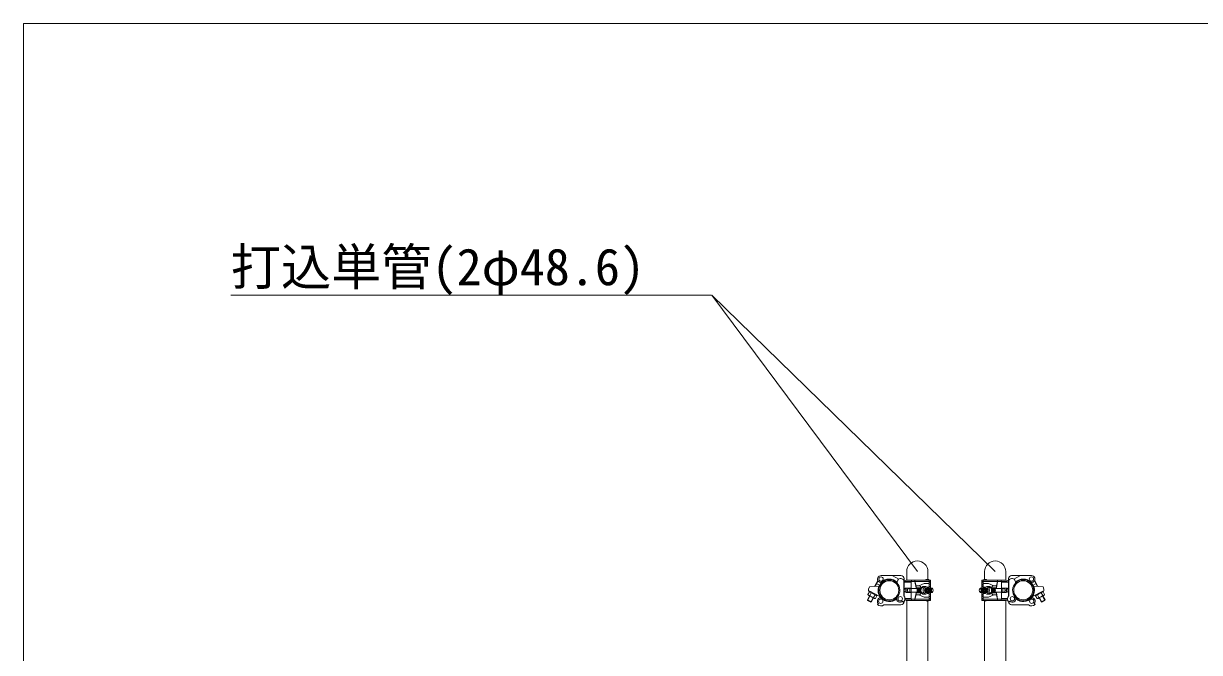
# Model space of a CAD drawing. Units: millimetres, scale not verified. Extents: x -12090 to 12090, y -18325 to 18325.
# Drawn here: x -12090 to -9392, y -3118 to -1675 of the extents above; entities that cross this region are included whole.
import ezdxf
from ezdxf.enums import TextEntityAlignment as Align

# ---------------------------------------------------------------- set-up
doc = ezdxf.new("R2010")
doc.units = ezdxf.units.MM
doc.header["$LTSCALE"] = 90
for name, color, linetype, lineweight in [('0-A_図面枠', 134, 'Continuous', 18), ('0-F_単管ｸﾗﾝﾌﾟ', 134, 'Continuous', 18), ('1-B_文字', 134, 'Continuous', 18)]:
    doc.layers.add(name, color=color, linetype=linetype, lineweight=lineweight)
doc.styles.add('ＭＳ ゴシック', font='')
doc.styles.get('ＭＳ ゴシック').set_extended_font_data('MS Gothic')

msp = doc.modelspace()

# ---------------------------------------------------------------- linework, layer by layer
at = {"layer": '0-A_図面枠'}
msp.add_lwpolyline([(-12090.19, -1675), (12059.81, -1675), (12059.81, -18325), (-12090.19, -18325)], close=True, dxfattribs=at)
at = {"layer": '0-F_単管ｸﾗﾝﾌﾟ'}
for p, q in [((-10063.82, -2952), (-10063.82, -2932)), ((-10015.22, -2932), (-10015.22, -2950.16)), ((-9885.17, -2932), (-9885.17, -2950.16)), ((-9836.57, -2952), (-9836.57, -2932)), ((-10130.09, -2952.25), (-10137.62, -2966.32)), ((-10129.54, -2953.32), (-10136.43, -2966.22)), ((-10134.59, -2960.67), (-10133.06, -2959.71)), ((-10133.86, -2959.29), (-10125.04, -2964.01)), ((-10127.77, -2965.46), (-10126.37, -2965.99)), ((-10127.09, -2965.72), (-10122.48, -2957.1)), ((-10126.93, -2967.53), (-10121.27, -2956.97)), ((-10125.77, -2965.38), (-10125.83, -2963.58)), ((-10077.01, -2941.1), (-10122.76, -2941.1)), ((-10082.13, -2949.26), (-10097.28, -2941.16)), ((-10070.53, -2987.31), (-10070.53, -2952.96)), ((-10070.02, -2987.95), (-10070.02, -2948.1)), ((-10069.91, -2956), (-10054.02, -2956)), ((-10065.01, -2952), (-10009.02, -2952)), ((-10065.01, -2954.5), (-10009.02, -2954.5)), ((-10054.02, -2956), (-10054.02, -2994)), ((-10053.02, -2954.5), (-10053.02, -2952)), ((-10045.02, -2954.5), (-10045.02, -2952)), ((-10042.14, -2964.5), (-10045.02, -2954.5)), ((-10024.01, -2959.43), (-10036.13, -2964.5)), ((-10027.25, -2966), (-10020, -2966)), ((-10024.01, -2959.43), (-10013.01, -2959.43)), ((-10017.43, -2967.43), (-10013.01, -2967.43)), ((-10012.03, -2956.5), (-10009.02, -2956.5)), ((-10012.02, -2955.5), (-10009.02, -2955.5)), ((-10012.01, -2952), (-10012.01, -2970)), ((-10009.02, -2952), (-10009.02, -2970)), ((-9835.37, -2952), (-9891.37, -2952)), ((-9891.37, -2952), (-9891.37, -2970)), ((-9835.37, -2954.5), (-9891.37, -2954.5)), ((-9888.36, -2955.5), (-9891.37, -2955.5)), ((-9888.35, -2956.5), (-9891.37, -2956.5)), ((-9888.37, -2952), (-9888.37, -2970)), ((-9876.38, -2959.43), (-9887.37, -2959.43)), ((-9882.95, -2967.43), (-9887.37, -2967.43)), ((-9873.14, -2966), (-9880.39, -2966)), ((-9876.38, -2959.43), (-9864.25, -2964.5)), ((-9858.25, -2964.5), (-9855.37, -2954.5)), ((-9855.37, -2954.5), (-9855.37, -2952)), ((-9847.37, -2954.5), (-9847.37, -2952)), ((-9830.48, -2956), (-9846.37, -2956)), ((-9846.37, -2956), (-9846.37, -2994)), ((-9830.37, -2987.95), (-9830.37, -2948.1)), ((-9829.85, -2987.31), (-9829.85, -2952.96)), ((-9823.37, -2941.1), (-9777.63, -2941.1)), ((-9818.25, -2949.26), (-9803.11, -2941.16)), ((-9773.46, -2967.53), (-9779.11, -2956.97)), ((-9773.3, -2965.72), (-9777.91, -2957.1)), ((-9766.53, -2959.29), (-9775.35, -2964.01)), ((-9774.61, -2965.38), (-9774.56, -2963.58)), ((-9772.61, -2965.46), (-9774.02, -2965.99)), ((-9770.85, -2953.32), (-9763.96, -2966.22)), ((-9770.29, -2952.25), (-9762.77, -2966.32)), ((-9765.79, -2960.67), (-9767.32, -2959.71)), ((-10149.12, -2987.82), (-10153.8, -2996.58)), ((-10148.24, -2988.3), (-10153.62, -2998.37)), ((-10151.98, -2986.29), (-10137.43, -2994.07)), ((-10148.81, -2976.64), (-10150.11, -2977.95)), ((-10149.59, -2978.5), (-10148.64, -2976.73)), ((-10149.59, -2978.5), (-10132.28, -2987.76)), ((-10148.81, -2976.64), (-10125.35, -2989.2)), ((-10131.34, -2985.99), (-10148.64, -2976.73)), ((-10145.26, -2980.81), (-10148.61, -2987.07)), ((-10141.18, -2992.07), (-10146.57, -3002.14)), ((-10140.3, -2992.54), (-10144.98, -3001.29)), ((-10136.61, -2985.44), (-10139.96, -2991.7)), ((-10131.34, -2985.99), (-10132.28, -2987.76)), ((-10067.86, -2994), (-10054.02, -2994)), ((-10066.01, -2970.1), (-10066.01, -2979.9)), ((-10065.01, -2970), (-10054.02, -2970)), ((-10065.01, -2970), (-10065.01, -2980)), ((-10065.01, -2980), (-10054.02, -2980)), ((-10060.73, -2971), (-10031.47, -2971)), ((-10060.73, -2979), (-10031.47, -2979)), ((-10057.01, -2970), (-10057.01, -2980)), ((-10054.02, -2994), (-10055.6, -2995.5)), ((-10042.14, -2985.5), (-10045.02, -2995.5)), ((-10042.14, -2969.5), (-10030.72, -2969.5)), ((-10042.14, -2980.5), (-10030.72, -2980.5)), ((-10038.16, -2970), (-10031, -2970)), ((-10038.16, -2980), (-10031, -2980)), ((-10024.01, -2990.57), (-10036.13, -2985.5)), ((-10029.52, -2969.5), (-10024.52, -2969.5)), ((-10029.52, -2980.5), (-10024.52, -2980.5)), ((-10027.25, -2984), (-10020, -2984)), ((-10024.01, -2990.57), (-10013.01, -2990.57)), ((-10021.91, -2971), (-10007.01, -2971)), ((-10021.91, -2979), (-10007.01, -2979)), ((-10020.96, -2970), (-10006.16, -2970)), ((-10020.96, -2980), (-10006.16, -2980)), ((-10017.43, -2982.57), (-10013.01, -2982.57)), ((-10012.03, -2993.5), (-10009.02, -2993.5)), ((-10012.02, -2994.5), (-10009.02, -2994.5)), ((-10012.01, -2998), (-10012.01, -2980)), ((-10009.02, -2980), (-10009.02, -2998)), ((-10005.4, -2970.24), (-10006.16, -2970)), ((-10005.4, -2979.76), (-10006.16, -2980)), ((-9894.99, -2970.24), (-9894.22, -2970)), ((-9894.99, -2979.76), (-9894.22, -2980)), ((-9879.43, -2970), (-9894.22, -2970)), ((-9879.43, -2980), (-9894.22, -2980)), ((-9878.48, -2971), (-9893.39, -2971)), ((-9878.48, -2979), (-9893.39, -2979)), ((-9891.37, -2980), (-9891.37, -2998)), ((-9888.35, -2993.5), (-9891.37, -2993.5)), ((-9888.36, -2994.5), (-9891.37, -2994.5)), ((-9888.37, -2998), (-9888.37, -2980)), ((-9882.95, -2982.57), (-9887.37, -2982.57)), ((-9876.38, -2990.57), (-9887.37, -2990.57)), ((-9873.14, -2984), (-9880.39, -2984)), ((-9876.38, -2990.57), (-9864.25, -2985.5)), ((-9870.87, -2969.5), (-9875.86, -2969.5)), ((-9870.87, -2980.5), (-9875.86, -2980.5)), ((-9858.25, -2969.5), (-9869.67, -2969.5)), ((-9858.25, -2980.5), (-9869.67, -2980.5)), ((-9862.23, -2970), (-9869.38, -2970)), ((-9862.23, -2980), (-9869.38, -2980)), ((-9839.65, -2971), (-9868.91, -2971)), ((-9839.65, -2979), (-9868.91, -2979)), ((-9858.25, -2985.5), (-9855.37, -2995.5)), ((-9835.37, -2970), (-9846.37, -2970)), ((-9835.37, -2980), (-9846.37, -2980)), ((-9832.53, -2994), (-9846.37, -2994)), ((-9846.37, -2994), (-9844.78, -2995.5)), ((-9843.37, -2970), (-9843.37, -2980)), ((-9835.37, -2970), (-9835.37, -2980)), ((-9834.37, -2970.1), (-9834.37, -2979.9)), ((-9751.58, -2976.64), (-9775.03, -2989.2)), ((-9769.05, -2985.99), (-9751.74, -2976.73)), ((-9769.05, -2985.99), (-9768.1, -2987.76)), ((-9768.1, -2987.76), (-9750.8, -2978.5)), ((-9763.78, -2985.44), (-9760.43, -2991.7)), ((-9748.4, -2986.29), (-9762.96, -2994.07)), ((-9760.09, -2992.54), (-9755.41, -3001.29)), ((-9759.2, -2992.07), (-9753.81, -3002.14)), ((-9755.13, -2980.81), (-9751.78, -2987.07)), ((-9752.15, -2988.3), (-9746.77, -2998.37)), ((-9750.8, -2978.5), (-9751.74, -2976.73)), ((-9751.58, -2976.64), (-9750.28, -2977.95)), ((-9751.27, -2987.82), (-9746.59, -2996.58)), ((-10144.98, -3001.29), (-10153.8, -2996.58)), ((-10146.57, -3002.14), (-10144.98, -3001.29)), ((-10131.11, -3007.71), (-10128.99, -3005.59)), ((-10077.01, -3008.27), (-10116.12, -3008.27)), ((-10071.09, -3002.31), (-10073.2, -3000.18)), ((-10065.01, -2995.5), (-10009.02, -2995.5)), ((-10065.01, -2998), (-10009.02, -2998)), ((-10063.82, -5249), (-10063.82, -2998)), ((-10053.02, -2998), (-10053.02, -2995.5)), ((-10045.02, -2998), (-10045.02, -2995.5)), ((-9835.37, -2995.5), (-9891.37, -2995.5)), ((-9835.37, -2998), (-9891.37, -2998)), ((-9885.17, -2999.84), (-9885.17, -5220.5)), ((-9855.37, -2998), (-9855.37, -2995.5)), ((-9847.37, -2998), (-9847.37, -2995.5)), ((-9836.57, -5220.5), (-9836.57, -2998)), ((-9829.3, -3002.31), (-9827.18, -3000.18)), ((-9823.37, -3008.27), (-9784.27, -3008.27)), ((-9769.27, -3007.71), (-9771.4, -3005.59)), ((-9755.41, -3001.29), (-9746.59, -2996.58)), ((-9753.81, -3002.14), (-9755.41, -3001.29))]:
    msp.add_line(p, q, dxfattribs=at)
for points in [[(-10151.22, -2972.75), (-10149.24, -2967.35), (-10127.77, -2965.46)], [(-10045.02, -2954.5), (-10042.14, -2969.5), (-10042.14, -2964.5), (-10036.13, -2964.5)], [(-9855.37, -2954.5), (-9858.25, -2969.5), (-9858.25, -2964.5), (-9864.25, -2964.5)], [(-9749.17, -2972.75), (-9751.15, -2967.35), (-9772.61, -2965.46)], [(-10149.59, -2978.5), (-10152.94, -2984.75), (-10151.98, -2986.29)], [(-10132.28, -2987.76), (-10135.63, -2994.01), (-10137.43, -2994.07)], [(-10045.02, -2995.5), (-10042.14, -2980.5), (-10042.14, -2985.5), (-10036.13, -2985.5)], [(-9855.37, -2995.5), (-9858.25, -2980.5), (-9858.25, -2985.5), (-9864.25, -2985.5)], [(-9768.1, -2987.76), (-9764.76, -2994.01), (-9762.96, -2994.07)], [(-9750.8, -2978.5), (-9747.45, -2984.75), (-9748.4, -2986.29)], [(-10146.57, -3002.14), (-10153.62, -2998.37), (-10153.8, -2996.58)], [(-10015.22, -2999.84), (-10015.22, -5250.99), (-10051, -5250.99)], [(-9753.81, -3002.14), (-9746.77, -2998.37), (-9746.59, -2996.58)]]:
    msp.add_lwpolyline(points, dxfattribs=at)
for centre, radius in [((-10122.74, -2949.1), 5), ((-10103.81, -2975), 21.8), ((-9796.58, -2975), 21.8), ((-9777.65, -2949.1), 5), ((-10078.85, -2994.51), 5), ((-9821.54, -2994.51), 5), ((-10123.32, -2999.95), 5), ((-9777.08, -2999.95), 5)]:
    msp.add_circle(centre, radius, dxfattribs=at)
for centre, radius, start, end in [((-10039.52, -2932), 24.3, 0, 180), ((-9860.87, -2932), 24.3, 0, 180), ((-10122.74, -2949.1), 8, 89.555, 294.53), ((-10103.81, -2975), 25.8, 158.301, 221.08), ((-10103.81, -2975), 24.3, 158.23, 141.61), ((-10103.81, -2975), 25.8, 46.062, 136.061), ((-10077.9, -2956.06), 8, 22.798, 204.53), ((-10077.01, -2948.1), 7, 0, 90), ((-10065.01, -2957), 5, 90, 180), ((-10065.01, -2957), 2.5, 90, 156.42182), ((-10036.13, -2969.5), 5, 0, 90), ((-10021.65, -2975), 10.6, 121.891, 238.109), ((-10021.65, -2975), 9.6, 110.364, 249.636), ((-10016.66, -2975), 9.6, 110.364, 249.636), ((-10016.59, -2956.27), 6.25, 43.038, 136.962), ((-10023.34, -2975), 9.6, 31.388, 69.636), ((-10013.01, -2963.43), 4, 270, 90), ((-9887.37, -2963.43), 4, 90, 270), ((-9883.8, -2956.27), 6.25, 43.038, 136.962), ((-9877.05, -2975), 9.6, 110.364, 148.612), ((-9883.73, -2975), 9.6, 290.364, 69.636), ((-9878.73, -2975), 9.6, 290.364, 69.636), ((-9878.73, -2975), 10.6, 301.891, 58.109), ((-9864.25, -2969.5), 5, 90, 180), ((-9835.37, -2957), 5, 0, 90), ((-9835.37, -2957), 2.5, 23.57818, 90), ((-9823.37, -2948.1), 7, 90, 180), ((-9822.48, -2956.06), 8, 335.47, 157.202), ((-9796.58, -2975), 24.3, 38.39, 21.77), ((-9796.58, -2975), 25.8, 43.939, 133.938), ((-9777.65, -2949.1), 8, 245.47, 90.445), ((-9796.58, -2975), 25.8, 318.92, 21.699), ((-10149.08, -2982.75), 4.35, 207.478, 276.246), ((-10146.53, -2974.46), 5, 159.862, 224.13), ((-10136.98, -2975.73), 16.25, 224.274, 259.45), ((-10136.1, -2989.69), 4.35, 207.478, 276.246), ((-10123.32, -2999.95), 8, 71.788, 224.862), ((-10103.81, -2975), 25.8, 221.076, 311.075), ((-10078.85, -2994.51), 8, 161.788, 314.862), ((-10078.85, -2994.51), 11, 314.862, 40.876), ((-10065.01, -2975), 5, 90, 270), ((-10065.01, -2993), 2.5, 203.57818, 270), ((-10056.26, -2975), 6, 138.19, 221.81), ((-10056.26, -2975), 6, 123.557, 123.564), ((-10056.26, -2975), 6, 236.443, 236.462), ((-10033.26, -2975), 7, 134.415, 225.585), ((-10031.26, -2975), 7, 134.415, 225.585), ((-10029.26, -2975), 7, 134.415, 225.585), ((-10036.13, -2980.5), 5, 270, 0), ((-10027.26, -2975), 7, 134.415, 225.585), ((-10016.66, -2975), 6.6, 130.749, 229.251), ((-10015.26, -2975), 7, 134.415, 225.585), ((-10013.26, -2975), 7, 134.415, 225.585), ((-10023.34, -2975), 9.6, 290.364, 328.612), ((-10011.26, -2975), 7, 134.415, 225.585), ((-10009.26, -2975), 7, 134.415, 225.585), ((-10007.26, -2975), 7, 134.415, 225.585), ((-10013.01, -2986.57), 4, 270, 90), ((-10005.26, -2975), 7, 134.415, 225.585), ((-10003.26, -2975), 7, 134.415, 225.585), ((-10001.26, -2975), 7, 134.415, 225.585), ((-10000.26, -2975), 7, 137.22, 222.78), ((-10009.06, -2975), 6, 307.592, 52.408), ((-9891.32, -2975), 6, 127.592, 232.408), ((-9900.13, -2975), 7, 317.22, 42.78), ((-9899.13, -2975), 7, 314.415, 45.585), ((-9897.13, -2975), 7, 314.415, 45.585), ((-9887.37, -2986.57), 4, 90, 270), ((-9895.12, -2975), 7, 314.415, 45.585), ((-9893.12, -2975), 7, 314.415, 45.585), ((-9891.13, -2975), 7, 314.415, 45.585), ((-9877.05, -2975), 9.6, 211.388, 249.636), ((-9889.13, -2975), 7, 314.415, 45.585), ((-9887.12, -2975), 7, 314.415, 45.585), ((-9885.12, -2975), 7, 314.415, 45.585), ((-9883.73, -2975), 6.6, 310.749, 49.251), ((-9864.25, -2980.5), 5, 180, 270), ((-9873.13, -2975), 7, 314.415, 45.585), ((-9871.13, -2975), 7, 314.415, 45.585), ((-9869.12, -2975), 7, 314.415, 45.585), ((-9867.12, -2975), 7, 314.415, 45.585), ((-9844.13, -2975), 6, 56.436, 56.443), ((-9844.13, -2975), 6, 303.538, 303.557), ((-9844.13, -2975), 6, 318.19, 41.81), ((-9835.37, -2975), 5, 270, 90), ((-9835.37, -2993), 2.5, 270, 336.42182), ((-9821.54, -2994.51), 11, 139.124, 225.138), ((-9821.54, -2994.51), 8, 225.138, 18.212), ((-9796.58, -2975), 25.8, 228.925, 318.924), ((-9777.08, -2999.95), 8, 315.138, 108.212), ((-9764.29, -2989.69), 4.35, 263.754, 332.522), ((-9763.41, -2975.73), 16.25, 280.55, 315.726), ((-9751.3, -2982.75), 4.35, 263.754, 332.522), ((-9753.86, -2974.46), 5, 315.87, 20.138), ((-10123.32, -2999.95), 11, 224.862, 310.876), ((-10077.01, -3001.27), 7, 270, 0), ((-10065.01, -2993), 5, 231.65819, 270), ((-10016.59, -2993.73), 6.25, 223.038, 316.962), ((-9883.8, -2993.73), 6.25, 223.038, 316.962), ((-9835.37, -2993), 5, 270, 308.34181), ((-9823.37, -3001.27), 7, 180, 270), ((-9777.08, -2999.95), 11, 229.124, 315.138)]:
    msp.add_arc(centre, radius, start, end, dxfattribs=at)
at = {"layer": '1-B_文字'}
for p, q in [((-11614.78, -2298.24), (-10511.98, -2298.24)), ((-9860.87, -2932), (-10510.65, -2298.24))]:
    msp.add_line(p, q, dxfattribs=at)
msp.add_lwpolyline([(-10039.52, -2932), (-10510.65, -2298.24), (-10511.08, -2298.24)], dxfattribs=at)

# ---------------------------------------------------------------- texts
at = {"layer": '1-B_文字', "style": 'ＭＳ ゴシック'}
msp.add_text('打込単管(2φ48.6)\u3000\u3000', height=84.46, dxfattribs=at).set_placement((-11614.78, -2300.6), align=Align.BOTTOM_LEFT)

doc.saveas('drawing.dxf')
